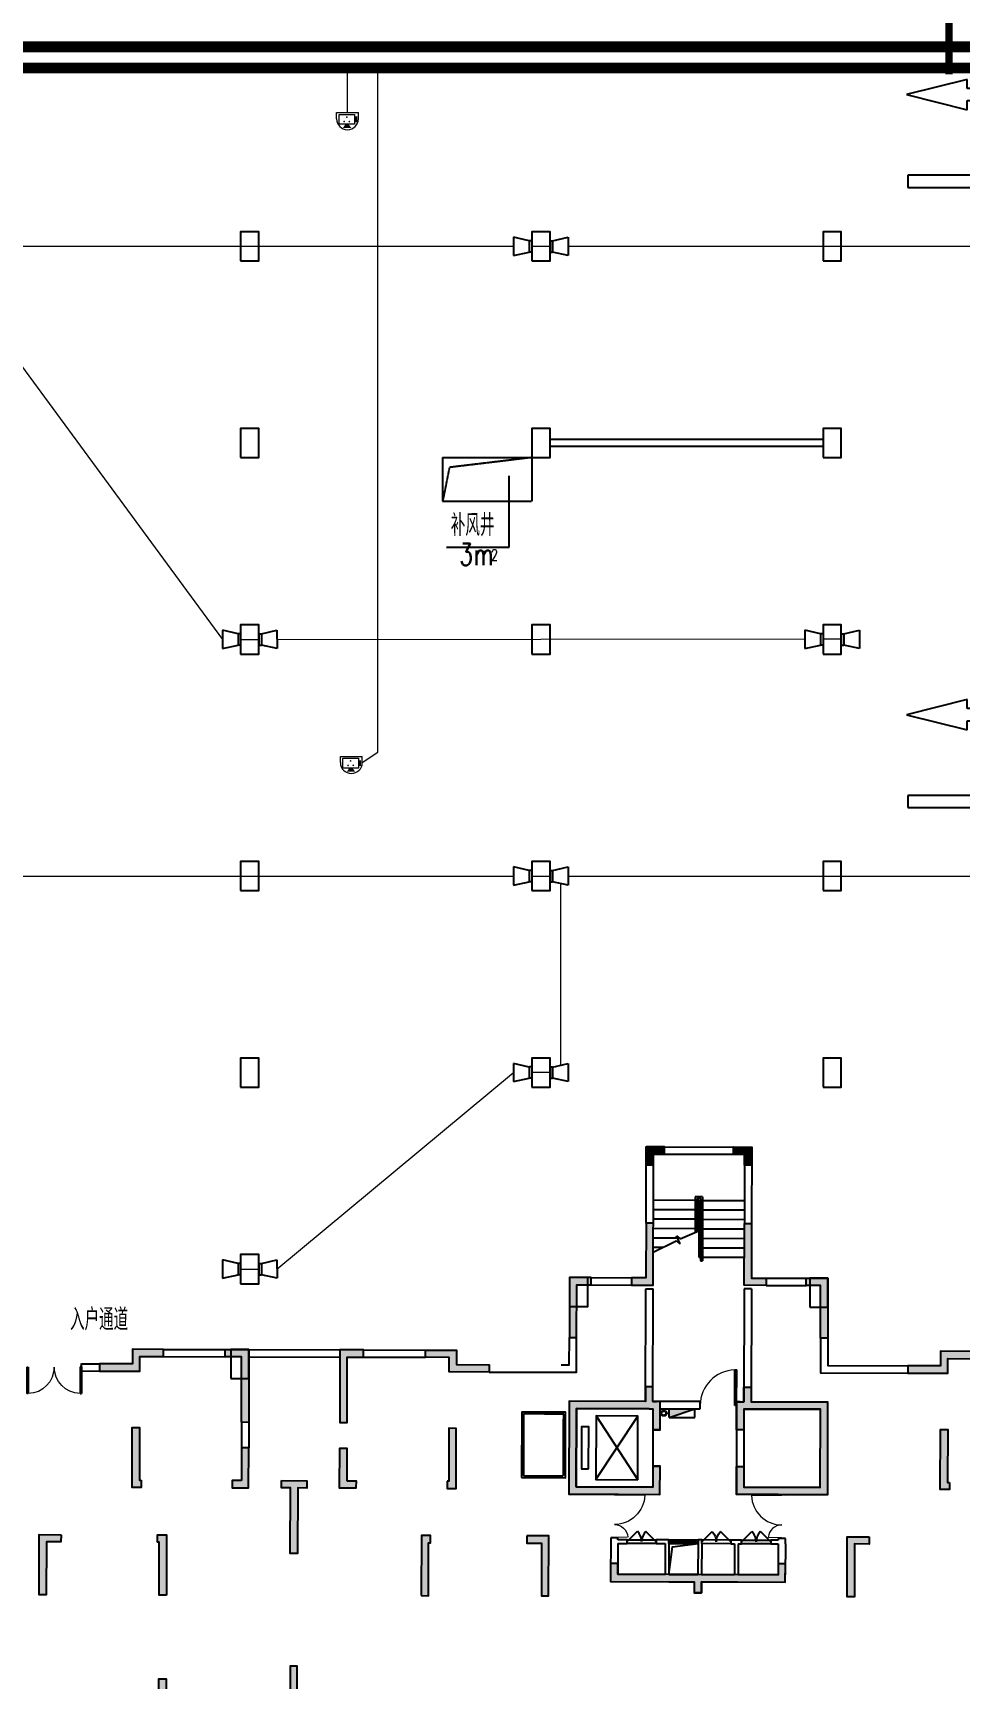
# Model space of a CAD drawing. Extents: x -781653 to 929899, y -295171 to 30012.
# Drawn here: x 351299 to 376768, y -183668 to -138438 of the extents above; entities that cross this region are included whole.
import ezdxf
from ezdxf.enums import TextEntityAlignment as Align

# ---------------------------------------------------------------- set-up
doc = ezdxf.new("R2010")
doc.units = 0
doc.header["$LTSCALE"] = 10
doc.header["$MEASUREMENT"] = 0
for name, pattern in [('BORDER', [1.75, 0.5, -0.25, 0.5, -0.25, 0, -0.25]), ('DASH', [0.35, 0.25, -0.1]), ('DASHED', [0.75, 0.5, -0.25])]:
    doc.linetypes.add(name, pattern=pattern)
doc.layers.get('0').update_dxf_attribs({"linetype": 'CONTINUOUS'})
for name, color, linetype in [('A-STAIRS', 9, 'CONTINUOUS'), ('COLUMN', 1, 'CONTINUOUS'), ('DIM_SYMB', 3, 'CONTINUOUS'), ('JPS-X', 1, 'BORDER'), ('JPS-XHS', 7, 'CONTINUOUS'), ('LVTRY', 6, 'CONTINUOUS'), ('RD-equip', 3, 'CONTINUOUS'), ('solid', 252, 'CONTINUOUS'), ('STAIR', 9, 'CONTINUOUS'), ('TEXT', 7, 'CONTINUOUS'), ('wall', 8, 'CONTINUOUS'), ('wall-jg', 7, 'CONTINUOUS'), ('WINDOW', 4, 'CONTINUOUS'), ('结构墙', 1, 'CONTINUOUS'), ('行车方向', 4, 'CONTINUOUS'), ('行车线', 207, 'CONTINUOUS'), ('铺地', 30, 'CONTINUOUS')]:
    doc.layers.add(name, color=color, linetype=linetype)
doc.layers.add('RD-line', color=2, linetype='CONTINUOUS', lineweight=0)
doc.styles.add('_TEL_DIM', font='SIMPLEX', dxfattribs={"width": 0.8, "height": 3.5, "bigfont": 'HZTXT'})
doc.styles.add('FS2', font='tjromans.shx', dxfattribs={"width": 0.8, "bigfont": 'tjhztxt.shx'})
doc.linetypes.add('BRA', pattern='A,2.8,-0.1,["B",_TEL_DIM,S=0.07,R=0,X=0,Y=-0.12],-0.25', length=3.15)
doc.linetypes.add('CCTV', pattern='A,2.8,-0.1,["V",_TEL_DIM,S=0.07,R=0,X=0,Y=-0.12],-0.25', length=3.15)

# ---------------------------------------------------------------- blocks, each defined once
blk = doc.blocks.new('FF')
at = {"linetype": 'Continuous'}
for radius in [75, 60]:
    blk.add_circle((0, 0), radius, dxfattribs=at)
blk = doc.blocks.new('DXHS')
at = {"layer": 'JPS-XHS'}
blk.add_hatch(color=256, dxfattribs=at).paths.add_polyline_path([(-350, 240), (-350, 0), (350, 0)])
at = {"layer": 'JPS-XHS', "linetype": 'Continuous'}
for p, q in [((-350, 240), (-350, 0)), ((-350, 240), (350, 240)), ((-350, 0), (350, 0)), ((350, 240), (350, 0))]:
    blk.add_line(p, q, dxfattribs=at)
at = {"layer": 'JPS-XHS'}
blk.add_line((-350, 240), (350, 0), dxfattribs=at)
blk = doc.blocks.new('$DorLib2D$00000001')
for p, q in [((0.45, 0.975), (0.5, 0.975)), ((0.45, 0), (0.45, 0.975)), ((0.5, 0), (0.5, 0.975)), ((0.5, 0), (0.45, 0))]:
    blk.add_line(p, q)
at = {"lineweight": 13}
blk.add_arc((0.475, 0), 0.975, 91.4693, 180, dxfattribs=at)
blk = doc.blocks.new('$DorLib2D$00000116')
at = {"color": 0}
for p, q in [((-0.5, 0), (-0.146, 0.354)), ((0.5, 0), (0.146, 0.354))]:
    blk.add_line(p, q, dxfattribs=at)
for centre, start, end in [((-0.5, 0), 0, 45), ((0.5, 0), 135, 180)]:
    blk.add_arc(centre, 0.5, start, end, dxfattribs=at)
blk = doc.blocks.new('$WINLIB2D$00000001')
for p, q in [((-0.5, 0.5), (0.5, 0.5)), ((-0.5, 0.5), (-0.5, -0.5)), ((0.5, 0.167), (-0.5, 0.167)), ((0.5, -0.5), (0.5, 0.5)), ((0.5, -0.167), (-0.5, -0.167)), ((-0.5, -0.5), (0.5, -0.5))]:
    blk.add_line(p, q)
blk = doc.blocks.new('$DorLib2D$00000025')
at = {"const_width": 0.02}
for points in [[(0.481, -0.001), (0.481, 0.691)], [(-0.481, 0.001), (-0.481, 0.308)]]:
    blk.add_lwpolyline(points, dxfattribs=at)
at = {"lineweight": 13}
for centre, radius, start, end in [((0.505, -0.002), 0.699, 91.9397, 179.7238), ((-0.501, 0.003), 0.307, 359.7899, 85.7508)]:
    blk.add_arc(centre, radius, start, end, dxfattribs=at)
blk = doc.blocks.new('A$C5AD35C69')
at = {"layer": 'solid'}
for points in [[(32150, 8925), (32350, 8925), (32350, 9700), (32150, 9700), (32150, 10100), (31950, 10100), (31950, 9700), (29850, 9700), (29850, 7150), (32350, 7150), (32350, 7925), (32150, 7925), (32150, 7350), (30050, 7350), (30050, 9500), (32150, 9500)], [(34650, 8925), (34450, 8925), (34450, 9700), (34650, 9700), (34650, 10100), (34850, 10100), (34850, 9700), (36950, 9700), (36950, 7150), (34450, 7150), (34450, 7925), (34650, 7925), (34650, 7350), (36750, 7350), (36750, 9500), (34650, 9500)], [(35600, 4950), (35600, 5250), (35800, 5250), (35800, 4750), (33500, 4750), (33500, 4450), (33300, 4450), (33300, 4750), (31000, 4750), (31000, 5250), (31200, 5250), (31200, 4950)]]:
    blk.add_hatch(color=8, dxfattribs=at).paths.add_polyline_path(points)
at = {"layer": 'DIM_SYMB', "color": 8}
blk.add_lwpolyline([(34050, 13670, 0, 0, 0), (34050, 15593, 0, 0, 0), (32750, 15593, 0, 0, 0), (32750, 14750, 80, 0, 0), (32750, 14450, 0, 0, 0)], format="xyseb", dxfattribs=at)
at = {"layer": 'JPS-X', "color": 8, "const_width": 50}
blk.add_lwpolyline([(32525, 9380), (32600, 9380)], dxfattribs=at)
at = {"layer": 'LVTRY', "color": 8}
blk.add_lwpolyline([(32600, 4950), (32698, 5706), (33400, 5800)], dxfattribs=at)
at = {"layer": 'STAIR', "color": 8}
for p, q in [((33300, 15230), (32150, 15230)), ((33300, 14970), (32150, 14970)), ((33300, 15330), (33300, 14352)), ((33500, 15330), (33300, 15330)), ((33350, 15280), (33350, 14374)), ((33450, 15280), (33350, 15280)), ((33400, 15230), (33350, 15230)), ((33400, 14970), (33350, 14970)), ((33400, 15230), (33400, 14397)), ((33400, 15230), (33450, 15230)), ((33400, 15230), (33400, 13670)), ((33400, 14970), (33450, 14970)), ((33450, 15280), (33450, 13570)), ((33500, 15330), (33500, 13570)), ((33500, 15230), (34650, 15230)), ((33500, 14970), (34650, 14970)), ((33300, 14710), (32150, 14710)), ((33400, 14710), (33350, 14710)), ((33400, 14710), (33450, 14710)), ((33500, 14710), (34650, 14710)), ((33300, 14450), (32150, 14450)), ((32813, 14190), (32150, 14190)), ((32150, 13804), (32782, 14119)), ((32782, 14119), (32888, 14037)), ((32783, 14253), (32889, 14172)), ((32888, 14037), (32783, 14253)), ((32889, 14172), (33400, 14397)), ((33400, 14450), (33350, 14450)), ((33400, 14450), (33450, 14450)), ((33400, 14190), (33450, 14190)), ((33500, 14450), (34650, 14450)), ((33500, 14190), (34650, 14190)), ((32403, 13930), (32150, 13930)), ((33400, 13930), (33450, 13930)), ((33400, 13670), (33450, 13670)), ((33450, 13570), (33500, 13570)), ((33500, 13930), (34650, 13930)), ((33500, 13670), (34650, 13670)), ((30590, 9300), (31740, 7550)), ((30590, 7550), (31740, 9300)), ((32150, 8925), (32150, 7925)), ((31450, 5900), (32250, 5900)), ((34300, 5900), (33500, 5900)), ((34600, 5900), (35400, 5900)), ((32250, 5800), (31450, 5800)), ((34300, 5800), (33500, 5800)), ((35400, 5800), (34600, 5800))]:
    blk.add_line(p, q, dxfattribs=at)
for points in [[(28550, 7600), (29750, 7600), (29750, 9400), (28550, 9400)], [(31740, 7550), (31740, 9300), (30590, 9300), (30590, 7550)], [(30390, 7850), (30390, 9000), (30190, 9000), (30190, 7850)]]:
    blk.add_lwpolyline(points, close=True, dxfattribs=at)
at = {"layer": 'STAIR', "color": 8, "linetype": 'DASH'}
blk.add_lwpolyline([(28600, 7650), (29700, 7650), (29700, 9350), (28600, 9350)], close=True, dxfattribs=at)
at = {"layer": 'wall', "color": 8}
for p, q in [((31950, 9700), (31950, 12800)), ((31950, 12800), (32150, 12800)), ((32150, 9700), (32150, 12800)), ((34650, 12800), (34650, 9700)), ((34850, 12800), (34650, 12800)), ((34850, 12800), (34850, 9700)), ((29850, 9700), (29850, 7150)), ((31950, 9700), (29850, 9700)), ((30050, 9500), (30050, 7350)), ((32050, 9500), (30050, 9500)), ((32050, 9500), (32150, 9500)), ((32150, 9700), (32250, 9700)), ((32150, 9500), (32150, 8925)), ((33450, 9700), (32250, 9700)), ((32350, 8925), (32350, 9500)), ((32350, 9500), (33450, 9500)), ((33450, 9500), (33450, 9700)), ((34550, 9700), (34450, 9700)), ((34450, 9700), (34450, 9500)), ((34450, 9500), (34450, 7150)), ((34550, 9700), (34650, 9700)), ((34650, 9500), (34650, 7350)), ((34650, 9500), (34750, 9500)), ((34750, 9500), (36750, 9500)), ((34850, 9700), (36950, 9700)), ((32150, 8925), (32350, 8925)), ((32350, 7925), (32150, 7925)), ((32150, 7925), (32150, 7350)), ((32350, 7150), (32350, 7925)), ((30050, 7350), (31100, 7350)), ((31100, 7350), (32150, 7350)), ((35700, 7350), (34650, 7350)), ((36750, 7350), (35700, 7350)), ((29850, 7150), (31000, 7150)), ((31000, 7150), (31200, 7150)), ((31200, 7150), (32350, 7150)), ((35600, 7150), (34450, 7150)), ((35600, 7150), (35800, 7150)), ((36950, 7150), (35800, 7150)), ((31200, 5950), (31000, 5950)), ((31000, 5950), (31000, 5800)), ((31200, 5900), (31200, 5950)), ((31450, 5900), (31200, 5900)), ((31450, 5800), (31450, 5900)), ((32600, 5900), (32250, 5900)), ((32250, 5900), (32250, 5800)), ((32600, 5800), (32600, 5900)), ((33500, 5900), (33400, 5900)), ((33400, 5900), (33400, 5800)), ((33500, 5800), (33500, 5900)), ((34500, 5900), (34300, 5900)), ((34300, 5900), (34300, 5800)), ((34597, 5900), (34500, 5900)), ((34597, 5800), (34597, 5900)), ((35600, 5900), (35397, 5900)), ((35397, 5900), (35397, 5800)), ((35800, 5950), (35600, 5950)), ((35600, 5950), (35600, 5900)), ((35800, 5800), (35800, 5950)), ((31000, 5800), (31000, 4950)), ((31200, 5800), (31450, 5800)), ((31200, 5800), (31200, 4950)), ((32250, 5800), (32500, 5800)), ((32500, 5800), (32500, 4950)), ((32600, 5800), (32600, 4950)), ((33400, 5800), (33400, 4950)), ((33500, 5800), (33500, 4950)), ((34300, 5800), (34400, 5800)), ((34400, 5800), (34400, 4950)), ((34500, 5800), (34597, 5800)), ((34500, 5800), (34500, 4950)), ((35397, 5800), (35600, 5800)), ((35600, 5800), (35600, 4950)), ((35800, 5800), (35800, 4950)), ((31100, 4750), (32600, 4750)), ((31200, 4950), (32500, 4950)), ((32600, 4950), (33400, 4950)), ((32600, 4750), (33300, 4750)), ((33300, 4750), (33300, 4450)), ((33400, 4950), (33400, 4950)), ((33500, 4950), (34400, 4950)), ((33500, 4750), (34500, 4750)), ((33500, 4750), (33500, 4450)), ((33500, 4750), (33500, 4750)), ((34500, 4950), (35600, 4950)), ((34500, 4750), (35700, 4750)), ((33500, 4450), (33300, 4450))]:
    blk.add_line(p, q, dxfattribs=at)
at = {"layer": 'wall-jg', "color": 8}
for points in [[(32150, 8925), (32350, 8925), (32350, 9700), (32150, 9700), (32150, 10100), (31950, 10100), (31950, 9700), (29850, 9700), (29850, 7150), (32350, 7150), (32350, 7925), (32150, 7925), (32150, 7350), (30050, 7350), (30050, 9500), (32150, 9500), (32150, 8925)], [(34650, 8925), (34450, 8925), (34450, 9700), (34650, 9700), (34650, 10100), (34850, 10100), (34850, 9700), (36950, 9700), (36950, 7150), (34450, 7150), (34450, 7925), (34650, 7925), (34650, 7350), (36750, 7350), (36750, 9500), (34650, 9500), (34650, 8925)], [(31200, 5250), (31000, 5250), (31000, 4750), (33300, 4750), (33300, 4450), (33500, 4450), (33500, 4750), (35800, 4750), (35800, 5250), (35600, 5250), (35600, 4950), (31200, 4950), (31200, 5250)]]:
    blk.add_lwpolyline(points, dxfattribs=at)
at = {"layer": 'WINDOW', "color": 8, "linetype": 'DASH'}
for p, q in [((32350, 8925), (32150, 8925)), ((32150, 7925), (32350, 7925))]:
    blk.add_line(p, q, dxfattribs=at)
at = {"layer": 'JPS-X', "color": 8}
blk.add_blockref('FF', (32450, 9380), dxfattribs=at)
at = {"layer": 'JPS-XHS', "color": 8, "xscale": -1, "rotation": 180}
blk.add_blockref('DXHS', (32950, 9500), dxfattribs=at)
at = {"layer": 'WINDOW', "color": 8}
for name, p, xscale, yscale, zscale in [('$DorLib2D$00000001', (33950, 9600), 999.9999999999999, 999.9999999999999, 1000), ('$DorLib2D$00000116', (33900, 5850), -800.0000000000001, 800.0000000000001, -800), ('$DorLib2D$00000116', (34997, 5850), 800.0000000000001, 800.0000000000001, 800)]:
    blk.add_blockref(name, p, dxfattribs=dict(at, xscale=xscale, yscale=yscale, zscale=zscale))
for name, p, xscale, yscale, zscale, rotation in [('$DorLib2D$00000025', (31100, 6550), -1200, 1200, -1200, 270), ('$DorLib2D$00000025', (35700, 6550), 1200, 1200, -1200, 90), ('$DorLib2D$00000116', (31850, 5850), 800, 800, 800, 359.9999999999978), ('$WINLIB2D$00000001', (33000, 5850), -800.0000000000001, 100, 800, 180)]:
    blk.add_blockref(name, p, dxfattribs=dict(at, xscale=xscale, yscale=yscale, zscale=zscale, rotation=rotation))
blk = doc.blocks.new('A$C57C73F62')
at = {"layer": 'solid'}
h = blk.add_hatch(color=256, dxfattribs=at)
h.paths.add_polyline_path([(32050, 16700), (31950, 16700), (31950, 16600), (32050, 16600)])
h.paths.add_polyline_path([(32450, 16700), (32050, 16700), (32050, 16600), (32450, 16600)])
h.paths.add_polyline_path([(32450, 16600), (32050, 16600), (32050, 16200), (32150, 16200), (32150, 16500), (32450, 16500)])
h.paths.add_polyline_path([(32050, 16600), (31950, 16600), (31950, 16200), (32050, 16200)])
h = blk.add_hatch(color=256, dxfattribs=at)
h.paths.add_polyline_path([(34750, 16700), (34350, 16700), (34350, 16600), (34750, 16600)])
h.paths.add_polyline_path([(34850, 16700), (34750, 16700), (34750, 16600), (34850, 16600)])
h.paths.add_polyline_path([(34850, 16600), (34750, 16600), (34750, 16200), (34850, 16200)])
h.paths.add_polyline_path([(34750, 16600), (34350, 16600), (34350, 16500), (34650, 16500), (34650, 16200), (34750, 16200)])
for points in [[(31950, 13100), (31950, 14600), (32150, 14600), (32150, 14400), (32150, 12900), (31550, 12900), (31550, 13100)], [(35250, 13100), (35250, 12900), (34650, 12900), (34650, 14400), (34650, 14600), (34850, 14600), (34850, 13100)], [(30050, 12900), (30050, 11450), (29850, 11450), (29850, 13100), (30450, 13100), (30450, 12900)], [(36950, 13100), (36950, 11450), (36750, 11450), (36750, 12900), (36350, 12900), (36350, 13100)], [(18050, 10900), (18700, 10900), (18700, 11100), (17850, 11100), (17850, 10700), (16950, 10700), (16950, 10500), (18050, 10500)], [(21050, 11100), (21050, 9100), (20850, 9100), (20850, 10900), (20400, 10900), (20400, 11100)], [(23550, 11100), (23550, 9100), (23750, 9100), (23750, 10900), (24200, 10900), (24200, 11100)], [(26550, 10900), (25900, 10900), (25900, 11100), (26750, 11100), (26750, 10700), (27650, 10700), (27650, 10500), (26550, 10500)], [(40050, 10700), (40050, 11100), (40900, 11100), (40900, 10900), (40250, 10900), (40250, 10500), (39150, 10500), (39150, 10700)], [(32150, 8925), (32350, 8925), (32350, 9700), (32150, 9700), (32150, 10100), (31950, 10100), (31950, 9700), (29850, 9700), (29850, 7150), (32350, 7150), (32350, 7925), (32150, 7925), (32150, 7350), (30050, 7350), (30050, 9500), (32150, 9500)], [(34650, 8925), (34450, 8925), (34450, 9700), (34650, 9700), (34650, 10100), (34850, 10100), (34850, 9700), (36950, 9700), (36950, 7150), (34450, 7150), (34450, 7925), (34650, 7925), (34650, 7350), (36750, 7350), (36750, 9500), (34650, 9500)], [(17850, 7300), (18100, 7300), (18100, 7500), (18050, 7500), (18050, 8950), (17850, 8950)], [(26750, 7300), (26500, 7300), (26500, 7500), (26550, 7500), (26550, 8950), (26750, 8950)], [(40250, 7500), (40300, 7500), (40300, 7300), (40050, 7300), (40050, 8950), (40250, 8950)], [(20850, 7500), (20600, 7500), (20600, 7300), (21050, 7300), (21050, 8400), (20850, 8400)], [(23750, 7500), (24000, 7500), (24000, 7300), (23550, 7300), (23550, 8400), (23750, 8400)], [(15300, 4350), (15500, 4350), (15500, 5800), (15900, 5800), (15900, 6000), (15300, 6000)], [(18800, 6000), (18550, 6000), (18550, 5800), (18600, 5800), (18600, 4350), (18800, 4350)], [(25800, 6000), (26050, 6000), (26050, 5800), (26000, 5800), (26000, 4350), (25800, 4350)], [(29300, 4350), (29100, 4350), (29100, 5800), (28700, 5800), (28700, 6000), (29300, 6000)], [(37700, 5800), (37700, 4350), (37500, 4350), (37500, 6000), (38100, 6000), (38100, 5800)], [(35600, 4950), (35600, 5250), (35800, 5250), (35800, 4750), (33500, 4750), (33500, 4450), (33300, 4450), (33300, 4750), (31000, 4750), (31000, 5250), (31200, 5250), (31200, 4950)], [(22400, 600), (23200, 600), (23200, 400), (21400, 400), (21400, 600), (22200, 600), (22200, 2400), (22400, 2400)], [(18600, 1300), (18600, 400), (19600, 400), (19600, 600), (18800, 600), (18800, 2050), (18600, 2050), (18600, 1500), (18300, 1500), (18300, 1300)]]:
    blk.add_hatch(color=256, dxfattribs=at).paths.add_polyline_path(points)
h = blk.add_hatch(color=256, dxfattribs=at)
h.paths.add_polyline_path([(22300, 7500), (21950, 7500), (21950, 7400), (22300, 7400)])
h.paths.add_polyline_path([(22650, 7500), (22300, 7500), (22300, 7400), (22650, 7400)])
h.paths.add_polyline_path([(22650, 7400), (22300, 7400), (22300, 5900), (22400, 5900), (22400, 7300), (22650, 7300)])
h.paths.add_polyline_path([(22300, 7400), (21950, 7400), (21950, 7300), (22200, 7300), (22200, 5900), (22300, 5900)])
h.paths.add_polyline_path([(22400, 5900), (22300, 5900), (22300, 5500), (22400, 5500)])
h.paths.add_polyline_path([(22300, 5900), (22200, 5900), (22200, 5500), (22300, 5500)])
at = {"layer": 'wall-jg'}
for points in [[(31950, 16200), (32150, 16200), (32150, 16500), (32450, 16500), (32450, 16700), (31950, 16700), (31950, 16200)], [(34850, 16200), (34650, 16200), (34650, 16500), (34350, 16500), (34350, 16700), (34850, 16700), (34850, 16200)], [(30450, 13100), (29850, 13100), (29850, 11450), (30050, 11450), (30050, 12900), (30450, 12900), (30450, 13100)], [(36350, 13100), (36950, 13100), (36950, 11450), (36750, 11450), (36750, 12900), (36350, 12900), (36350, 13100)], [(32150, 8925), (32350, 8925), (32350, 9700), (32150, 9700), (32150, 10100), (31950, 10100), (31950, 9700), (29850, 9700), (29850, 7150), (32350, 7150), (32350, 7925), (32150, 7925), (32150, 7350), (30050, 7350), (30050, 9500), (32150, 9500), (32150, 8925)], [(34650, 8925), (34450, 8925), (34450, 9700), (34650, 9700), (34650, 10100), (34850, 10100), (34850, 9700), (36950, 9700), (36950, 7150), (34450, 7150), (34450, 7925), (34650, 7925), (34650, 7350), (36750, 7350), (36750, 9500), (34650, 9500), (34650, 8925)], [(18100, 7500), (18100, 7300), (17850, 7300), (17850, 8950), (18050, 8950), (18050, 7500), (18100, 7500)], [(26500, 7500), (26500, 7300), (26750, 7300), (26750, 8950), (26550, 8950), (26550, 7500), (26500, 7500)], [(40300, 7500), (40300, 7300), (40050, 7300), (40050, 8950), (40250, 8950), (40250, 7500), (40300, 7500)], [(21950, 7500), (22650, 7500), (22650, 7300), (22400, 7300), (22400, 5500), (22200, 5500), (22200, 7300), (21950, 7300), (21950, 7500)], [(18800, 4350), (18600, 4350), (18600, 5800), (18550, 5800), (18550, 6000), (18800, 6000), (18800, 4350)], [(25800, 4350), (26000, 4350), (26000, 5800), (26050, 5800), (26050, 6000), (25800, 6000), (25800, 4350)], [(31200, 5250), (31000, 5250), (31000, 4750), (33300, 4750), (33300, 4450), (33500, 4450), (33500, 4750), (35800, 4750), (35800, 5250), (35600, 5250), (35600, 4950), (31200, 4950), (31200, 5250)], [(18600, 1500), (18600, 2050), (18800, 2050), (18800, 600), (19600, 600), (19600, 400), (18600, 400), (18600, 1300), (18300, 1300), (18300, 1500), (18600, 1500)]]:
    blk.add_lwpolyline(points, dxfattribs=at)
for points in [[(32150, 14600), (31950, 14600), (31950, 13100), (31550, 13100), (31550, 12900), (32150, 12900), (32150, 14400), (32150, 14400)], [(34850, 14600), (34850, 13100), (35250, 13100), (35250, 12900), (34650, 12900), (34650, 14400), (34650, 14400), (34650, 14600)], [(16950, 10500), (18050, 10500), (18050, 10900), (18700, 10900), (18700, 11100), (17850, 11100), (17850, 10700), (16950, 10700)], [(21050, 11100), (21050, 9100), (20850, 9100), (20850, 10900), (20400, 10900), (20400, 11100)], [(23550, 11100), (23550, 9100), (23750, 9100), (23750, 10900), (24200, 10900), (24200, 11100)], [(27650, 10500), (26550, 10500), (26550, 10900), (25900, 10900), (25900, 11100), (26750, 11100), (26750, 10700), (27650, 10700)], [(39150, 10500), (40250, 10500), (40250, 10900), (40900, 10900), (40900, 11100), (40050, 11100), (40050, 10700), (39150, 10700)], [(20850, 7500), (20600, 7500), (20600, 7300), (21050, 7300), (21050, 8400), (20850, 8400)], [(23750, 7500), (24000, 7500), (24000, 7300), (23550, 7300), (23550, 8400), (23750, 8400)], [(15900, 6000), (15900, 5800), (15500, 5800), (15500, 4350), (15300, 4350), (15300, 6000)], [(28700, 6000), (28700, 5800), (29100, 5800), (29100, 4350), (29300, 4350), (29300, 6000)], [(38100, 6000), (38100, 5800), (37700, 5800), (37700, 4350), (37500, 4350), (37500, 6000)], [(21400, 600), (21400, 400), (23200, 400), (23200, 600), (22400, 600), (22400, 2400), (22200, 2400), (22200, 600)]]:
    blk.add_lwpolyline(points, close=True, dxfattribs=at)
blk = doc.blocks.new('$DorLib2D$00000002')
for p, q in [((-0.5, 0), (-0.5, 0.4875)), ((-0.475, 0.4875), (-0.5, 0.4875)), ((-0.475, 0), (-0.475, 0.4875)), ((0.475, 0), (0.475, 0.4875)), ((0.475, 0.4875), (0.5, 0.4875)), ((0.5, 0), (0.5, 0.4875)), ((-0.5, 0), (-0.475, 0)), ((0.5, 0), (0.475, 0))]:
    blk.add_line(p, q)
at = {"lineweight": 13}
for centre, start, end in [((-0.4875, 0), 0, 88.53072), ((0.4875, 0), 91.46928, 180)]:
    blk.add_arc(centre, 0.4875, start, end, dxfattribs=at)
blk = doc.blocks.new('A$C1C157CE4')
at = {"layer": '行车线', "linetype": 'DASH', "ltscale": 3000}
for points in [[(4167, 2967), (1667, 2967), (1667, 3217), (0, 2800), (1667, 2383), (1667, 2633), (4167, 2633)], [(2531, 833), (2531, 583), (31, 583), (31, 250), (2531, 250), (2531, 0), (4198, 417)]]:
    blk.add_lwpolyline(points, close=True, dxfattribs=at)
blk = doc.blocks.new('A$C0FE76EBE')
at = {"layer": 'COLUMN'}
for points in [[(-70187, 41447), (-69687, 41447), (-69687, 42247), (-70187, 42247)], [(-62187, 41447), (-61687, 41447), (-61687, 42247), (-62187, 42247)], [(-54187, 41447), (-53687, 41447), (-53687, 42247), (-54187, 42247)], [(-70187, 36047), (-69687, 36047), (-69687, 36847), (-70187, 36847)], [(-62187, 36047), (-61687, 36047), (-61687, 36847), (-62187, 36847)], [(-54187, 36047), (-53687, 36047), (-53687, 36847), (-54187, 36847)], [(-70187, 30647), (-69687, 30647), (-69687, 31447), (-70187, 31447)], [(-62187, 30647), (-61687, 30647), (-61687, 31447), (-62187, 31447)], [(-54187, 30647), (-53687, 30647), (-53687, 31447), (-54187, 31447)], [(-70187, 24147), (-69687, 24147), (-69687, 24947), (-70187, 24947)], [(-62187, 24147), (-61687, 24147), (-61687, 24947), (-62187, 24947)], [(-54187, 24147), (-53687, 24147), (-53687, 24947), (-54187, 24947)], [(-70187, 18747), (-69687, 18747), (-69687, 19547), (-70187, 19547)], [(-62187, 18747), (-61687, 18747), (-61687, 19547), (-62187, 19547)], [(-54187, 18747), (-53687, 18747), (-53687, 19547), (-54187, 19547)], [(-70187, 13347), (-69687, 13347), (-69687, 14147), (-70187, 14147)], [(-61152, 12717), (-60652, 12717), (-60652, 13517), (-61152, 13517)], [(-54552, 12701), (-54052, 12701), (-54052, 13501), (-54552, 13501)], [(-70457, 10739), (-69957, 10739), (-69957, 11539), (-70457, 11539)]]:
    blk.add_lwpolyline(points, close=True, dxfattribs=at)
blk = doc.blocks.new('A$C39E649AF')
at = {"layer": 'TEXT', "style": 'FS2', "width": 0.7}
for s, height, p in [('m', 600, (179, 0)), ('2', 300, (481, 220))]:
    blk.add_text(s, height=height, rotation=0.1611, dxfattribs=at).set_placement(p, align=Align.BOTTOM_CENTER)
blk = doc.blocks.new('PCY07')
at = {"color": 0, "lineweight": -2}
for p, q in [((-321, 0), (-321, 182)), ((-321, 182), (321, 182)), ((-249, -161), (-249, 129)), ((-249, 129), (205, 129)), ((205, 129), (205, -161)), ((321, 0), (321, 182)), ((205, -161), (-249, -161))]:
    blk.add_line(p, q, dxfattribs=at)
at = {"color": 0, "lineweight": -2, "const_width": 25}
for points in [[(-34, 48, 1), (-9, 48, 1)], [(-111, -81, 1), (-86, -81, 1)], [(67, -81, -1), (42, -81, -1)]]:
    blk.add_lwpolyline(points, format="xyb", close=True, dxfattribs=at)
at = {"color": 0, "lineweight": -2, "const_width": 80}
blk.add_lwpolyline([(245, 69), (245, -100)], dxfattribs=at)
at = {"color": 0, "lineweight": -2}
blk.add_lwpolyline([(-12, -162, 100, 250, 0), (-12, -272, 250, 250, 0)], format="xyseb", dxfattribs=at)
blk.add_arc((0, 0), 321, 180, 0, dxfattribs=at)
blk = doc.blocks.new('adasdasdasd')
at = {"layer": 'RD-equip'}
for p, q in [((-154, 500), (-154, 430)), ((-154, 500), (159, 500)), ((159, 500), (159, 430)), ((-151, 430), (-251, 0)), ((-251, 0), (251, 0)), ((-154, 430), (159, 430)), ((251, 0), (158, 430))]:
    blk.add_line(p, q, dxfattribs=at)

msp = doc.modelspace()

# ---------------------------------------------------------------- linework, layer by layer
at = {"layer": 'A-STAIRS', "linetype": 'DASH'}
for p, q in [((362553.8, -150105.1), (362553.8, -151305.1)), ((362553.8, -150105.1), (365003.8, -150105.1)), ((365003.8, -150105.1), (365003.8, -151305.1)), ((362553.8, -151305.1), (365003.8, -151305.1))]:
    msp.add_line(p, q, dxfattribs=at)
msp.add_lwpolyline([(365003.8, -150105.1), (362739.4, -150377), (362553.8, -151305.1)], dxfattribs=at)
at = {"layer": 'RD-line'}
for p, q in [((359940.1, -140628.1), (359940.1, -139403.3)), ((360346.4, -158486.4), (360769.8, -158201.1)), ((365789.1, -161806.6), (365788.6, -166801.2)), ((358004, -172403.8), (364503.5, -167002)), ((365503.8, -167005.1), (365003.8, -167005.1)), ((357003.8, -172405.1), (357503.8, -172404.5))]:
    msp.add_line(p, q, dxfattribs=at)
at = {"layer": 'RD-line', "linetype": 'CCTV', "ltscale": 0.8}
msp.add_line((360769.8, -158201.1), (360769.8, -139403.3), dxfattribs=at)
at = {"layer": 'RD-line', "linetype": 'BRA', "ltscale": 0.8}
for p, q in [((348718.4, -144506.6), (356503.5, -155102)), ((364503.5, -144305.1), (350004, -144305.1)), ((365503.8, -144305.1), (365003.8, -144305.1)), ((380503.5, -144305.1), (366004, -144305.1)), ((357003.8, -155105.1), (357503.8, -155104.5)), ((358004, -155103.8), (372503.5, -155083.6)), ((373003.8, -155082.9), (373503.7, -155082.2)), ((350004, -161605.1), (364503.5, -161605.1)), ((365003.8, -161605.1), (365503.8, -161605.1)), ((366004, -161605.1), (396503.5, -161605.1))]:
    msp.add_line(p, q, dxfattribs=at)
at = {"layer": 'RD-line'}
for points, const_width in [([(376464.5, -139580.7), (376464.5, -127931.4)], 200), ([(453467.9, -139403.3), (216965.4, -139403.3)], 300)]:
    msp.add_lwpolyline(points, dxfattribs=dict(at, const_width=const_width))
at = {"layer": 'RD-line', "linetype": 'DASHED', "const_width": 300}
msp.add_lwpolyline([(453905.7, -138821.7), (217379, -138821.7)], dxfattribs=at)
at = {"layer": 'TEXT'}
for p, q in [((364381.2, -152570.5), (364381.2, -150606.2)), ((362662.7, -152570.5), (364381.2, -152570.5))]:
    msp.add_line(p, q, dxfattribs=at)
at = {"layer": 'wall'}
for p, q in [((373003.8, -149605.1), (365503.8, -149605.1)), ((373003.8, -149805.1), (365503.8, -149805.1)), ((366638.7, -172638), (367738.7, -172640.8)), ((371438.7, -172650.1), (372538.7, -172652.9)), ((366638.2, -172838), (367738.2, -172840.8)), ((371438.2, -172850.1), (372538.2, -172852.9)), ((352632.2, -175199.4), (352631.9, -174999.4)), ((354883.1, -174808.3), (356583.1, -174812.6)), ((354883.7, -174608.3), (356583.6, -174612.6)), ((357233.1, -174814.2), (359733.1, -174820.5)), ((357233.6, -174614.2), (359733.6, -174620.5)), ((360383.1, -174822.2), (362083.1, -174826.5)), ((360383.6, -174622.2), (362083.6, -174626.5)), ((357028.6, -176613.7), (357026.8, -177313.7)), ((357228.6, -176614.2), (357226.8, -177314.2))]:
    msp.add_line(p, q, dxfattribs=at)
for points in [[(368142.5, -171141.8), (368147.8, -169041.8), (371047.8, -169049.1), (371042.5, -171149.1)], [(368342.5, -171142.3), (368347.3, -169242.3), (370847.3, -169248.6), (370842.5, -171148.6)], [(365812.8, -175035.9), (366032.6, -175036.5), (366034.5, -174286.5)], [(365813, -175235.9), (366232.1, -175237), (366234.5, -174287)], [(372934.5, -174303.9), (372932.1, -175253.9), (375332.1, -175260)], [(373134.5, -174304.4), (373132.6, -175054.4), (375332.6, -175060)], [(352631.9, -175002.6), (353132.6, -175003.8)], [(352632.2, -175202.6), (353132.1, -175203.8)], [(363832.1, -175230.9), (365813, -175235.9)]]:
    msp.add_lwpolyline(points, dxfattribs=at)

# ---------------------------------------------------------------- block references
at = {"layer": 'RD-equip', "color": 3, "lineweight": 0, "xscale": 0.9345000046305358, "yscale": 0.934500004601432, "zscale": 0.9345000046725}
for p in [(359940.1, -140798.1), (360046.7, -158486.4)]:
    msp.add_blockref('PCY07', p, dxfattribs=at)
at = {"layer": 'RD-equip', "rotation": 269.9204302749589}
for p in [(364503.5, -144302), (356503.5, -155102), (372503.5, -155102), (364503.5, -161602), (364503.5, -167002), (356503.5, -172402)]:
    msp.add_blockref('adasdasdasd', p, dxfattribs=at)
at = {"layer": 'RD-equip', "xscale": -1, "rotation": 90.0795697250411}
for p in [(366004, -144302), (358004, -155102), (374004, -155102), (366004, -161602), (366004, -167002), (358004, -172402)]:
    msp.add_blockref('adasdasdasd', p, dxfattribs=at)
at = {"layer": 'TEXT'}
msp.add_blockref('A$C39E649AF', (363501.4, -153240.4), dxfattribs=at)
at = {"layer": 'wall', "rotation": 359.8550520984393}
msp.add_blockref('A$C57C73F62', (336155.6, -185660.9), dxfattribs=at)
at = {"layer": 'WINDOW', "linetype": 'ByBlock', "xscale": -1500, "yscale": 1500, "zscale": 1500, "rotation": 180.0639361753647}
msp.add_blockref('$DorLib2D$00000002', (351882, -175093.6), dxfattribs=at)
at = {"layer": '结构墙'}
msp.add_blockref('A$C0FE76EBE', (427190.6, -186151.8), dxfattribs=at)
at = {"layer": '行车方向', "rotation": 180}
for p in [(379496.3, -139715.8), (379496.3, -156753.8)]:
    msp.add_blockref('A$C1C157CE4', p, dxfattribs=at)
at = {"layer": '铺地', "rotation": 359.8550520984796}
msp.add_blockref('A$C5AD35C69', (336155.6, -185660.9), dxfattribs=at)

# ---------------------------------------------------------------- texts
at = {"layer": 'TEXT', "style": 'FS2', "width": 0.7}
for s, p in [('补风井', (363378.3, -152441.3)), ('3', (363203.5, -153248))]:
    msp.add_text(s, height=600, rotation=0.16112, dxfattribs=at).set_placement(p, align=Align.BOTTOM_CENTER)
msp.add_text('入户通道', height=600, rotation=359.83888, dxfattribs=at).set_placement((352318.5, -174084, 0))

doc.saveas('drawing.dxf')
